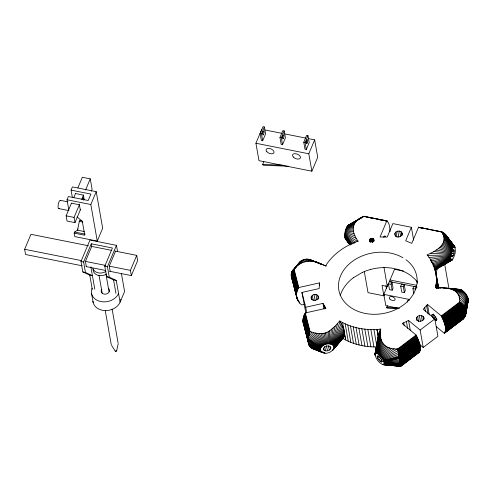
<?xml version="1.0" encoding="UTF-8"?>
<svg xmlns="http://www.w3.org/2000/svg" width="493" height="493" viewBox="0 0 493 493"><rect width="100%" height="100%" fill="white"/><g stroke="black" fill="none" stroke-linecap="round" stroke-linejoin="round"><path stroke-width="0.74" d="M419.161 352.446C422.31 346.869 418.384 340.225 416.092 335.03L402.214 323.513L408.543 320.425L420.128 330.045L423.204 347.46L437.913 336.318L434.838 318.903L423.253 309.29L427.431 304.421L441.309 315.933C443.601 321.134 447.527 327.771 444.378 333.348L436.28 326.631M462.693 319.02L462.699 319.476C468.689 314.54 465.016 305.857 459.624 302.061C461.103 288.159 445.395 287.129 435.473 287.678C438.314 276.203 434.931 263.595 427.061 254.844C436.231 251.227 449.69 243.277 441.617 231.772L418.563 227.181L411.778 243.332L405.696 240.763L411.365 227.279L392.853 223.588L387.184 237.078L380.048 237.016L386.839 220.864C389.864 223.471 389.723 228.043 390.062 231.704M292.676 280.295C291.123 277.362 290.414 273.424 292.565 270.595L299.867 261.968C302.462 259.417 306.615 258.394 310.048 259.682L325.824 265.918L310.048 259.682M349.956 244.781L345.414 238.834C343.991 234.502 345.131 228.82 348.095 225.356L363.785 216.273L386.839 220.864M451.767 260.131C449.061 256.65 450.99 249.427 454.084 246.346C456.838 249.834 454.756 256.717 451.989 260.058L434.795 269.942L451.989 260.058M325.62 265.801C333.034 253.969 345.155 245.662 358.201 241.126C350.56 231.95 351.466 221.098 363.286 216.538M306.664 312.562L305.728 307.262L322.989 303.386L325.947 308.322L305.284 312.956L310.011 331.419C308.23 336.725 306.171 345.236 312.235 348.526L322.601 352.507C328.695 356.297 340.675 345.544 329.262 343.849L329.78 330.711L335.185 326.076L339.751 320.949C351.959 328.27 366.706 330.63 380.75 329.114C378.217 341.335 385.199 349.95 397.771 348.902L416.092 335.03M322.434 264.439C313.098 259.33 300.699 259.971 294.038 269.086L298.77 287.542C294.882 293.015 296.059 301.285 301.839 304.957L304.791 304.298M303.959 325.14C302.129 321.208 303.029 316.524 305.284 312.956M369.688 239.98C369.676 242.353 373.817 242.038 373.867 239.826C373.361 236.856 367.988 238.815 369.947 241.662M298.77 287.542L319.433 282.908L319.187 288.565L301.932 292.435L305.95 313.554M322.601 352.507C316.438 349.093 324.739 342.647 329.262 343.849M311.219 296.675L311.089 298.216L311.952 299.534L313.573 300.28L315.52 300.249L317.276 299.448L318.361 298.099L318.49 296.558L317.628 295.239L316.007 294.5L314.059 294.531L312.309 295.325L311.219 296.675L311.755 299.707M394.936 233.288L394.807 234.828L395.669 236.147L397.29 236.893L399.244 236.856L400.994 236.061L402.078 234.711L402.208 233.171L401.345 231.852L399.724 231.106L397.777 231.143L396.027 231.938L394.936 233.288L395.472 236.32M416.554 317.658L416.425 319.199L417.288 320.518L418.908 321.257L420.856 321.226L422.612 320.432L423.697 319.082L423.826 317.541L422.963 316.223L421.342 315.477L419.395 315.508L417.645 316.309L416.554 317.658L417.09 320.684M332.781 350.227L342.999 338.161C346.16 333.471 342.962 327.568 342.672 322.601M329.94 343.917L331.388 329.534M419.296 352.285L400.84 366.317L382.956 364.666C378.827 362.903 375.321 358.448 375.019 353.925L378.636 334.007L380.75 329.114M377.145 356.84L377.274 355.94L378.032 355.835L380.516 357.893L382.118 360.962L381.989 361.862L381.231 361.967L380.048 361.252L377.687 358.288L377.145 356.84L378.371 355.909M382.956 364.666C387.215 362.682 378.341 350.979 375.019 353.925M433.033 317.997L431.788 315.465L431.911 314.571L432.669 314.46L433.858 315.175L436.213 318.139L436.632 320.487L435.874 320.598L434.684 319.877L436.521 318.49M446.054 288.128L460.37 289.483C464.486 291.283 468.338 295.892 468.208 300.508L465.41 315.508M378.636 334.007L374.97 354.264M453.893 253.833L454.139 250.352L453.77 249.563L453.178 249.76C451.964 251.818 451.101 254.634 452.081 256.921L453.338 255.59L453.893 253.833L451.625 253.377M330.581 344.028L333.163 328.024M445.561 329.681L465.725 314.411L468.208 300.508L467.173 305.259M465.632 314.744L468.208 300.508M465.725 314.411L468.35 299.892M81.844 220.722L79.576 220.272L77.493 230.176L74.628 232.049L74.178 233.121L74.794 236.603L97.269 241.077L102.667 228.228L96.221 191.66L72.422 186.921L71.072 190.132L72.385 197.594M375.118 353.641L379.043 332.565M374.976 354.652L377.823 339.763M378.113 338.278L378.396 336.787L376.991 329.441L378.414 337.422M468.344 299.504L465.897 312.279L445.469 327.753M375.265 353.419L379.653 331.074M464.948 316.561L465.392 314.306M466.131 310.535L466.871 306.763M375.031 355.083L375.487 352.871M468.288 299.066L465.774 311.194L445.308 326.686M302.751 262.418L303.3 259.799M375.456 353.253L380.491 329.509M464.32 317.609L464.782 315.428M467.555 302.351L467.863 300.896M331.191 344.188L335.185 326.076M116.619 350.905L118.178 343.892M330.587 348.908L330.877 347.62L330.174 346.561C328.055 345.408 325.238 346.123 323.765 347.996L323.482 349.284L324.184 350.344C326.304 351.497 329.121 350.782 330.587 348.908L330.02 346.684M375.136 355.558L375.475 354.097M375.697 353.148L380.602 332.085M468.184 298.592L465.515 310.097L445.08 325.565M375.98 353.111L380.627 335.129M444.409 323.155L464.572 307.885L467.58 296.971L463.858 306.708M331.758 344.397L337.576 323.513M376.307 353.136L380.83 337.514M464.363 307.546L467.58 296.971M363.581 216.754L363.785 216.273M464.572 307.885L467.826 297.538M340.232 295.597L340.595 294.45A42.047 32.68 -10 0 1 346.092 284.72A42.275 32.852 -10 0 1 353.315 277.762M376.664 353.222L381.157 339.443M332.27 344.65L340.053 321.454L339.751 320.949M377.059 353.37L381.607 341.033M298.721 263.854L298.906 263.373L294.339 269.012M332.726 344.946L341.156 323.408L340.053 321.454M377.478 353.58L382.161 342.37M82.232 265.807L25.568 254.524L24.65 249.298L30.948 234.304L88.364 245.742M68.73 209.47L67.023 199.77L68.373 196.553L88.204 200.503L90.903 194.082L71.072 190.132M80.606 209.254L74.985 222.626L67.048 221.049L66.13 215.823L71.43 203.208M73.79 197.601L75.552 193.398M77.912 187.79L82.331 177.277L90.262 178.86L92.105 189.306L91.291 191.235M74.985 222.626L74.061 217.407L79.656 204.09M81.721 199.184L83.49 194.975M85.548 190.07L90.262 178.86M82.578 199.363L83.132 197.866M78.03 228.894L77.493 230.176L84.291 231.531M97.269 241.077L90.817 204.509L96.221 191.66M82.812 271.926L85.455 272.45L92.413 275.673L89.769 275.149L82.812 271.926L80.969 261.475L89.972 240.06L116.453 245.335L117.519 251.387M85.455 272.45L83.613 261.999L91.267 243.801L112.416 248.01L104.769 266.214L106.611 276.665L113.569 279.888L116.249 280.425L120.089 302.191L124.587 291.486L121.389 273.325M116.249 280.425L109.292 277.195L107.449 266.75L116.453 245.335M110.186 271.372L109.261 266.152L115.565 251.159M109.428 271.224L131.335 275.587L130.417 270.361L136.715 255.374L114.807 251.011M131.335 275.587L137.639 260.6L136.715 255.374M308.606 138.656L314.651 139.858L317.72 157.273L311.872 171.194L258.985 160.663L255.916 143.247L261.765 129.326M260.138 133.535L263.022 126.683L264.34 126.947L265.573 133.917L262.689 140.77L261.37 140.505L260.138 133.535L261.463 133.8L262.689 140.77M261.463 133.8L264.34 126.947M288.276 166.252L263.102 165.217L262.689 164.403L263.792 161.766M279.969 137.485L282.853 130.633L284.171 130.898L285.404 137.861L282.52 144.714L281.201 144.455L279.969 137.485L281.293 137.75L282.52 144.714M281.293 137.75L284.171 130.898M303.768 142.224L306.646 135.372L307.971 135.637L309.197 142.606L306.319 149.459L304.994 149.194L303.768 142.224L305.093 142.489L306.319 149.459M305.093 142.489L307.971 135.637M311.872 171.194L308.803 153.779L314.651 139.858M399.404 308.396L385.816 305.685L383.819 294.37L388.083 284.227M364.284 271.458L368.024 292.663L383.887 295.818L382.044 285.373L387.332 286.427L394.536 269.295L403.601 271.101M383.887 295.818L384.429 294.537M391.103 284.307L388.459 283.777L389.507 289.699L392.151 290.223L391.103 284.307L392.003 282.162L389.359 281.639M392.151 290.223L393.05 288.085L392.003 282.162M398.387 308.544L386.913 308.137L386.611 307.589L387.424 305.666M400.692 286.211L401.592 284.073L404.235 284.597L405.277 290.519L404.377 292.663L401.733 292.133L400.692 286.211L403.336 286.741L404.377 292.663M403.336 286.741L404.235 284.597M413.83 293.828L412.918 288.651L413.818 286.507L416.462 287.037M416.24 287.567L415.562 289.175L412.918 288.651M435.917 272.58L437.932 267.779M301.309 263.139L302.628 260.076M333.126 345.279L342.087 325.201L341.156 323.408M463.001 305.537L467.29 296.379M377.921 353.845L382.821 343.51M333.459 345.648L342.838 326.877L342.087 325.201M378.39 354.171L383.597 344.496M333.718 346.043L343.436 328.443L342.838 326.877M461.984 304.335L466.963 295.782M383.764 237.195L384.429 236.067L385.021 235.87L385.397 236.658L383.881 236.357M299.799 264.063L301.987 260.384M333.909 346.468L343.886 329.916L343.436 328.443M378.864 354.547L384.491 345.353M334.026 346.918L344.194 331.302L343.886 329.916M334.069 347.38L344.367 332.615M379.351 354.966L385.532 346.098M298.191 265.246L301.383 260.735M460.782 303.109L466.594 295.178M334.038 347.855L344.391 333.853L345.747 340.016C355.114 344.847 365.72 347.035 376.233 346.961M295.788 267.496L298.906 263.373L297.495 265.197M295.153 268.235L296.558 266.411M333.934 348.335L344.274 335.024M296.416 266.756L300.822 261.117M333.588 348.816L335.357 346.567M379.838 355.435L386.734 346.758M333.749 348.822L344.009 336.134M294.395 268.697L300.317 261.53M332.331 350.659L342.999 338.161M292.004 271.477L299.867 261.968M333.496 349.297L343.59 337.181M380.325 355.94L388.139 347.331M459.624 301.611L466.199 294.567M336.238 345.439L338.253 343.492M380.799 356.476L389.797 347.83M297.667 289.656L292.731 270.398L294.038 269.086M381.268 357.037L391.781 348.261M459.427 299.22L465.774 293.976M436.798 268.876L442.887 264.809M431.788 315.465L433.624 314.078M377.687 358.288L379.524 356.895M432.324 316.919L434.777 315.064M378.747 359.902L381.2 358.047M433.39 318.533L435.837 316.679M420.128 330.045L434.838 318.903M380.048 361.252L381.884 359.859M441.309 315.933L459.624 302.061M381.231 361.967L382.457 361.036M435.874 320.598L437.1 319.667M400.84 366.317L399.626 361.283L397.876 349.482L416.339 335.505M441.555 316.414L460.018 302.431M397.993 350.369L416.69 336.214M441.913 317.116L460.61 302.961M398.134 351.226L417.035 336.916M442.252 317.819L461.152 303.509M398.252 352.076L417.361 337.613M442.578 318.515L461.682 304.052M398.369 352.914L417.67 338.303M442.887 319.205L462.188 304.594M398.492 353.721L417.965 338.981M443.182 319.889L462.65 305.149M398.597 354.529L418.243 339.652M443.46 320.561L463.106 305.685M398.72 355.299L418.502 340.318M443.725 321.226L463.506 306.245M398.812 356.069L418.748 340.971M443.971 321.88L463.901 306.782M398.942 356.79L418.976 341.618M444.199 322.521L464.24 307.349M383.77 361.184L399.028 357.517L419.192 342.253M419.383 342.869L399.145 358.195L383.973 361.726L399.231 358.873L419.561 343.479M444.6 323.778L464.837 308.452L468.03 298.08L465.115 308.994L444.778 324.388M399.348 359.502L419.722 344.077M444.939 324.986L465.312 309.561M419.863 344.662L399.429 360.13L384.127 362.238M399.552 360.703L419.987 345.229M445.204 326.132L465.638 310.658M420.091 345.784L399.626 361.283L384.232 362.719M399.743 361.8L420.178 346.326M445.395 327.229L465.836 311.755M420.246 346.85L399.817 362.318L384.287 363.15M399.928 362.78L420.301 347.355M445.518 328.258L465.885 312.839M420.332 347.848L400.002 363.242L384.287 363.538L400.106 363.643L420.344 348.323M445.549 328.751L465.879 313.357M445.561 329.225L465.799 313.905M420.276 349.636L400.341 364.728L384.146 364.161L400.174 364.044L420.344 348.779M400.279 364.389L420.319 349.217M445.536 330.119L465.577 314.947M445.493 330.538L465.429 315.446M400.433 365.017L420.221 350.036M445.438 330.945L465.219 315.964M400.495 365.295L420.141 350.418M445.358 331.321L465.004 316.451M400.636 365.831L383.807 364.549L400.556 365.486L420.042 350.782M445.259 331.684L464.733 316.944M400.63 365.732L419.931 351.121M445.148 332.029L464.443 317.418M400.692 365.911L419.796 351.447M445.019 332.35L464.123 317.886M400.747 366.059L419.648 351.743M444.865 332.652L463.765 318.342M400.784 366.182L419.481 352.027M444.698 332.929L463.395 318.774M444.378 333.348L462.976 319.211M353.296 277.781L362.41 272.376M381.711 357.622L394.197 348.606M459.094 297.291L465.324 293.39M382.137 358.22L397.198 348.878M310.011 331.419C316.278 333.915 324.012 335.024 329.78 330.711M347.861 225.504L360.74 218.048M439.343 267.366L452.223 259.91M348.095 225.356L363.68 216.439L387.202 221.129M347.62 225.726L358.762 219.385M441.327 266.029L452.469 259.688M349.18 224.919L353.746 222.355M355.052 221.622L362.879 217.228M434.906 269.48L451.557 260.131M347.374 226.022L357.197 220.605M444.852 263.724L448.784 261.561M450.091 260.84L452.716 259.392M349.395 224.999L350.733 224.272M434.592 269.147L451.36 260.051M382.537 358.824L398.017 350.634M347.127 226.379L355.964 221.758M451.6 259.743L452.962 259.035M434.838 268.346L451.181 259.903M346.875 226.805L354.991 222.867M434.204 267.847L451.021 259.675M458.644 295.701L464.862 292.83M434.29 266.849L450.885 259.38M382.901 359.428L398.301 352.557M346.634 227.285L354.233 223.964M460.37 289.483L456.53 289.379M433.495 266.091L450.768 259.016M346.394 227.821L353.672 225.067M383.234 360.026L398.554 354.331M433.415 264.883L450.676 258.591M458.089 294.364L464.381 292.294M432.435 263.835L450.608 258.11M346.16 228.407L353.29 226.213M399.028 357.517L383.523 360.617L398.794 355.971M431.35 262.609L450.565 257.574M370.588 269.449L372.745 268.919A42.299 32.871 -10 0 1 379.271 267.865A42.102 32.723 -10 0 1 392.262 268.192L398.443 269.566A42.127 32.735 -10 0 1 410.909 275.655L415.094 279.334L417.429 282.095M383.523 360.617L398.966 357.061M345.944 229.029L353.074 227.415M457.43 293.224L463.895 291.788M430.857 261.031L450.547 256.989M430.321 259.306L450.559 256.36M456.654 292.244L463.408 291.32M345.735 229.689L353.037 228.715M428.885 257.494L450.596 255.701M455.76 291.388L462.921 290.901M345.544 230.373L353.191 230.139M427.302 255.392L450.657 255.01M454.725 290.636L462.446 290.525M384.146 364.161L400.236 364.259M348.317 225.283L348.724 225.363M384.244 363.877L400.174 364.044M453.517 289.983L461.984 290.198M386.611 307.589L398.085 307.996M262.689 164.403L283.284 165.247M430.389 253.236L450.744 254.308M452.112 289.403L461.54 289.933M383.807 364.549L400.575 365.523M383.998 364.382L400.501 365.362M450.454 288.904L461.121 289.724M435.473 287.678L440.834 288.183M451.298 288.978L453.542 289.151M382.204 364.432L387.535 364.838M390.585 365.073L392.872 365.245M345.371 231.081L353.567 231.747M439.22 287.696L444.544 288.165M446.066 288.3L449.869 288.633M451.391 288.769L459.759 289.502M383.56 364.647L400.754 366.157M448.47 288.479L460.727 289.576M382.599 364.58L397.266 366.022M443.053 287.863L460.043 289.465M383.277 364.691L400.267 366.293M433.729 251.461L450.849 253.587M436.274 249.951L450.984 252.866M264.79 129.93L282.162 133.393M284.43 133.843L305.586 138.052M255.916 143.247L308.803 153.779M363.76 216.328L386.987 220.956M418.563 227.181L442.615 232.209L445.308 234.304L454.669 246.58L445.345 234.354M431.43 229.935L418.717 227.279M432.903 230.231L438.782 231.402M440.255 231.692L442.461 232.129M370.323 217.918L371.808 218.214M377.755 219.397L381.471 220.137M385.187 220.876L387.412 221.32M419.888 227.791L423.604 228.53M441.888 232.351L443.386 232.653M452.629 250.05L454.139 250.352M451.921 251.461L454.189 251.911M451.077 255.14L453.338 255.59M451.169 256.422L452.679 256.724M75.497 193.533L83.428 195.111L84.223 199.591M67.023 199.77L90.817 204.509M60.417 200.368L67.874 201.853M71.448 203.171L79.379 204.749L80.304 209.975M58.544 208.545L68.928 210.616M390.037 279.999L416.474 285.268M66.13 215.823L74.061 217.407M389.217 281.521L417.152 287.086M79.126 221.339L82.904 222.09M74.628 232.049L85.203 234.157M383.819 294.37L409.492 299.479M74.178 233.121L84.753 235.223L82.3 221.295L77.044 216.957M91.39 246.346L111.788 250.407M24.65 249.298L81.308 260.581M85.086 261.333L105.484 265.394M109.261 266.152L130.417 270.361M80.969 261.475L83.613 261.999M104.769 266.214L107.449 266.75M86.01 266.559L105.65 270.472M106.611 276.665L109.292 277.195M345.217 231.796L354.202 233.608M312.235 348.526L317.486 350.203M438.259 248.614L451.138 252.145M345.082 232.523L355.182 235.82M439.818 247.394L451.311 251.442M309.487 259.478L319.063 263.163M313.585 349.026L323.168 352.717M311.348 348.046L322.089 352.255L310.59 347.454M345.414 238.834L347.208 240.867M441.617 231.772L441.944 231.901M308.877 259.312L316.321 262.288M316.327 349.907L323.772 352.877M321.646 264.568L311.021 260.23L311.416 260.563M310.775 347.602L322.089 352.255M309.955 346.77L321.233 351.626L309.413 345.969L308.667 343.066M441.056 246.241L451.502 250.752M308.23 259.201L314.01 261.697M321.849 351.885L324.419 352.994M344.977 233.238L356.636 238.544M309.413 345.969L320.9 351.262M309.561 346.203L321.233 351.626M307.558 259.139L312.001 261.327M323.192 352.113L325.097 353.056M442.03 245.132L451.705 250.093M308.667 344.163L320.444 350.437M402.984 257.759L399.687 256.046A39.569 30.751 -10 0 0 340.571 275.834A39.569 30.751 -10 0 0 375.204 314.3L377.262 314.226A39.569 30.751 -10 0 0 413.935 293.008A39.569 30.751 -10 0 0 406.004 259.749M342.82 338.364L345.747 340.016L344.194 331.302M308.427 343.116L320.327 349.987M344.89 233.947L357.961 241.582M442.782 244.035L451.927 249.47M306.862 259.121L310.208 261.142M308.279 341.976L320.284 349.525M443.343 242.932L452.161 248.885M303.053 319.119L308.261 339.443L320.61 348.083L308.402 337.97M344.829 234.631L355.342 242.106M308.291 339.005L320.61 348.083M308.261 339.443L320.425 348.569M443.731 241.786L452.395 248.349M306.147 259.164L308.575 261.111M344.792 235.297L354.387 243.271M419.142 344.096L423.204 347.46M443.94 240.584L452.642 247.868M443.977 239.284L452.894 247.443M308.649 336.429L320.863 347.608M344.786 235.919L353 243.671M443.823 237.86L453.141 247.085M309.006 334.772L321.183 347.14M344.798 236.504L351.996 244.01M443.453 236.252L453.387 246.79M442.813 234.391L453.628 246.568M344.841 237.041L351.201 244.226M309.499 333.003L321.578 346.684M441.833 232.178L453.862 246.42M454.219 246.74L455.175 247.887M344.909 237.527L350.825 244.627M305.426 259.25L307.047 261.222M442.615 232.209L454.084 246.346M346 239.068L347.417 240.812M451.403 242.852L455.082 247.461M345.001 237.953L350.554 244.91M435.602 287.783L435.609 287.142M443.657 232.819L454.293 246.352M348.15 242.069L349.099 243.271M310.516 331.61L322.028 346.246M445.943 235.186L449.129 239.573M450.029 240.732L454.965 247.098L446.64 236.233M345.118 238.316L350.172 244.83M444.55 233.522L454.491 246.426M345.593 238.988L349.802 244.448M445.752 234.921L454.829 246.802M345.26 238.612L349.876 244.651M313.258 332.492L322.533 345.833M111.566 345.377L115.3 351.201M315.569 333.077L323.088 345.451M304.206 325.645L304.471 326.144M317.578 333.447L323.691 345.1M319.372 333.638L324.332 344.786M304.705 259.386L305.586 261.475M446.806 237.09L446.436 236.098M321.005 333.662L325.004 344.515M322.533 333.551L325.7 344.287M438.08 286.606L438.419 287.758L435.344 270.343M328.246 345.624L329.386 350.073M326.261 345.618L327.592 350.806M324.548 346.456L325.688 350.905M323.611 348.126L324.184 350.344M301.932 292.435L305.728 307.262M293.773 269.32L298.542 287.924M305.05 313.338L309.82 331.943M293.397 269.659L298.222 288.504M304.736 313.918L309.561 332.757M293.052 270.028L297.932 289.077M304.44 314.491L309.321 333.539M304.175 315.07L309.111 334.322M292.441 270.786L297.427 290.235M303.934 315.649L308.92 335.098M292.183 271.193L297.211 290.815M303.725 316.229L308.747 335.85M291.948 271.6L297.02 291.394M303.534 316.808L308.606 336.608M291.751 272.037L296.86 291.973M299.319 301.617L299.682 303.053M303.374 317.387L308.482 337.323M291.579 272.463L296.731 292.552M303.238 317.967L308.39 338.056M291.443 272.931L296.62 293.132M303.133 318.546L308.31 338.74M291.332 273.381L296.539 293.705M298.197 300.212L298.573 301.691M291.264 273.88L296.49 294.278M297.871 299.726L298.253 301.217M302.998 319.692L308.224 340.084L320.321 349.05L308.224 340.749L302.973 320.259M291.209 274.354L296.484 294.956M297.408 298.561L297.963 300.73M308.723 342.734L309.647 346.339M291.203 274.884L296.946 297.328M297.322 298.776L297.692 300.231M302.973 320.826L308.291 341.612M291.215 275.377L297.445 299.726M303.004 321.387L309.185 345.531L320.641 350.862L308.994 345.112L303.059 321.941M291.271 275.932L297.23 299.208M291.345 276.45L297.039 298.69M303.14 322.49L308.815 344.632M323.993 333.299L326.409 344.102M376.991 329.441L378.402 336.528M397.771 348.902L397.876 349.482M444.587 263.773L448.994 288.762M435.393 269.591L438.721 288.479M435.861 272.691L438.493 287.937M436.422 277.46L438.289 288.06M434.672 268.038L435.202 271.064M436.003 275.605L436.274 277.121M436.539 278.637L436.804 280.147M437.476 283.937L437.741 285.447M436.459 279.876L437.926 288.202M433.84 265.764L434.241 268.038M436.336 282.298L437.402 288.356M432.854 263.545L433.255 265.819M436.551 288.497L436.052 284.72L436.687 288.356M431.72 261.382L431.985 262.892M430.438 259.275L430.703 260.791M427.431 304.421L429.298 315.021M426.55 305.574L428.023 313.905M411.365 227.279L413.633 240.146M424.775 307.669L425.447 311.453M423.826 317.541L424.091 319.051M416.979 280.924L417.368 283.142M422.963 316.223L423.629 320.006M421.342 315.477L422.273 320.777M419.395 315.508L420.461 321.565M417.645 316.309L418.575 321.609M402.208 233.171L402.473 234.686M401.345 231.852L402.011 235.636M399.724 231.106L400.655 236.406M397.777 231.143L398.843 237.201M396.027 231.938L396.957 237.238M408.543 320.425L410.275 330.273M406.429 321.559L407.631 328.375M403.705 322.872L404.242 325.898M383.948 267.218L387.332 286.427M385.933 285.663L386.457 288.651M373.7 239.21L373.965 240.72M373.608 239.068L373.879 240.584M373.503 238.939L373.904 241.206M373.38 238.815L373.78 241.089M373.238 238.711L373.639 240.978M373.084 238.612L373.62 241.638M372.918 238.526L373.454 241.558M372.739 238.458L373.275 241.484M372.554 238.402L373.09 241.434M372.363 238.365L372.893 241.391M372.16 238.341L372.825 242.125M371.956 238.329L372.622 242.118M371.753 238.341L372.418 242.125M371.543 238.365L372.215 242.149M371.34 238.402L372.012 242.186M371.143 238.458L371.679 241.484M370.952 238.526L371.488 241.552M370.767 238.606L371.303 241.638M370.588 238.704L371.124 241.736M370.428 238.815L370.964 241.841M370.274 238.932L370.81 241.964M370.138 239.062L370.674 242.094M370.021 239.204L370.422 241.478M369.916 239.351L370.317 241.619M369.83 239.506L370.231 241.773M369.762 239.66L370.114 242.094M380.06 329.201L380.214 330.039M373.922 329.552L376.862 346.209M370.865 329.54L373.934 346.955M367.827 329.398L370.896 346.813M364.814 329.133L367.889 346.548M361.837 328.739L364.912 346.154M358.91 328.221L361.979 345.636M356.026 327.58L359.101 344.995M353.21 326.822L356.279 344.237M350.455 325.941L353.524 343.356M347.775 324.942L350.85 342.358M345.18 323.827L348.249 341.242M340.262 321.27L340.41 322.114M343.183 337.841L343.338 338.685M325.922 265.296L326.07 266.14M325.183 307.231L325.448 308.747M323.895 305.124L324.567 308.908M319.433 282.908L319.698 284.424M322.989 303.386L323.919 308.686M319.279 284.208L319.55 285.724M318.49 296.558L318.755 298.074M317.628 295.239L318.293 299.029M316.007 294.5L316.937 299.799M314.059 294.531L315.126 300.588M312.309 295.325L313.24 300.625M113.569 279.888L115.947 293.403M105.983 274.348L109.052 291.745M112.121 309.142L118.123 343.183M99.001 275.131L102.199 293.28M105.268 310.676L111.27 344.718M91.267 243.801L91.723 246.414L85.425 261.401L86.349 266.627M83.144 198.026L83.533 200.22M90.86 266.879L94.798 289.188M89.769 275.149L92.283 289.409M91.636 293.927L93.171 302.634M325.411 332.904L327.13 343.96M436.052 284.72L436.521 288.14M326.828 332.356L327.851 343.874M303.996 259.571L304.169 261.869M328.27 331.635L328.566 343.837M407.6 302.104A3.094 1.738 22.8 0 1 409.245 300.169M282.514 136.462A2.108 0.592 -78.7 0 1 282.267 137.522M306.307 141.201A2.108 0.592 -78.7 0 1 305.9 142.717M262.738 131.988A2.108 0.592 -78.7 0 1 262.578 133.055M120.803 299.331A14.05 10.92 -10 0 1 106.858 310.547A14.05 10.92 -10 0 1 92.93 301.223M105.983 271.433A8.43 6.551 -10 0 1 92.813 268.297M106.445 274.04A8.43 6.551 -10 0 1 97.454 275.119A8.43 6.551 -10 0 1 93.134 269.203M116.607 350.763A0.703 0.548 -10 0 1 115.88 351.466A0.703 0.548 -10 0 1 115.263 350.782M118.554 293.483A14.05 10.92 -10 0 1 100.831 301.556A14.05 10.92 -10 0 1 92.111 288.22M108.485 288.467A4.215 3.278 -10 0 1 108.355 292.922A4.215 3.278 -10 0 1 102.71 293.6A4.215 3.278 -10 0 1 101.854 289.255M59.203 208.323A4.215 1.189 -78.7 0 1 58.291 204.342A4.215 1.189 -78.7 0 1 60.664 200.676M362.361 272.413A42.047 32.68 -10 0 1 370.551 269.48M389.858 299.017A3.094 1.738 22.8 0 0 394.899 300.021A3.094 1.738 22.8 0 0 391.873 296.644A3.094 1.738 22.8 0 0 389.858 299.017M283.426 138.243A2.108 0.592 -78.7 0 0 283.666 134.891A2.108 0.592 -78.7 0 0 282.495 137.676A2.108 0.592 -78.7 0 0 283.426 138.243M307.219 142.982A2.108 0.592 -78.7 0 0 307.459 139.63A2.108 0.592 -78.7 0 0 306.295 142.415A2.108 0.592 -78.7 0 0 307.219 142.982M266.855 151.727A4.215 2.373 22.8 0 0 273.726 153.095A4.215 2.373 22.8 0 0 269.597 148.492A4.215 2.373 22.8 0 0 266.855 151.727M293.298 156.996A4.215 2.373 22.8 0 0 300.163 158.364A4.215 2.373 22.8 0 0 296.04 153.761A4.215 2.373 22.8 0 0 293.298 156.996M263.595 134.293A2.108 0.592 -78.7 0 0 263.835 130.941A2.108 0.592 -78.7 0 0 262.664 133.726A2.108 0.592 -78.7 0 0 263.595 134.293"/></g></svg>
